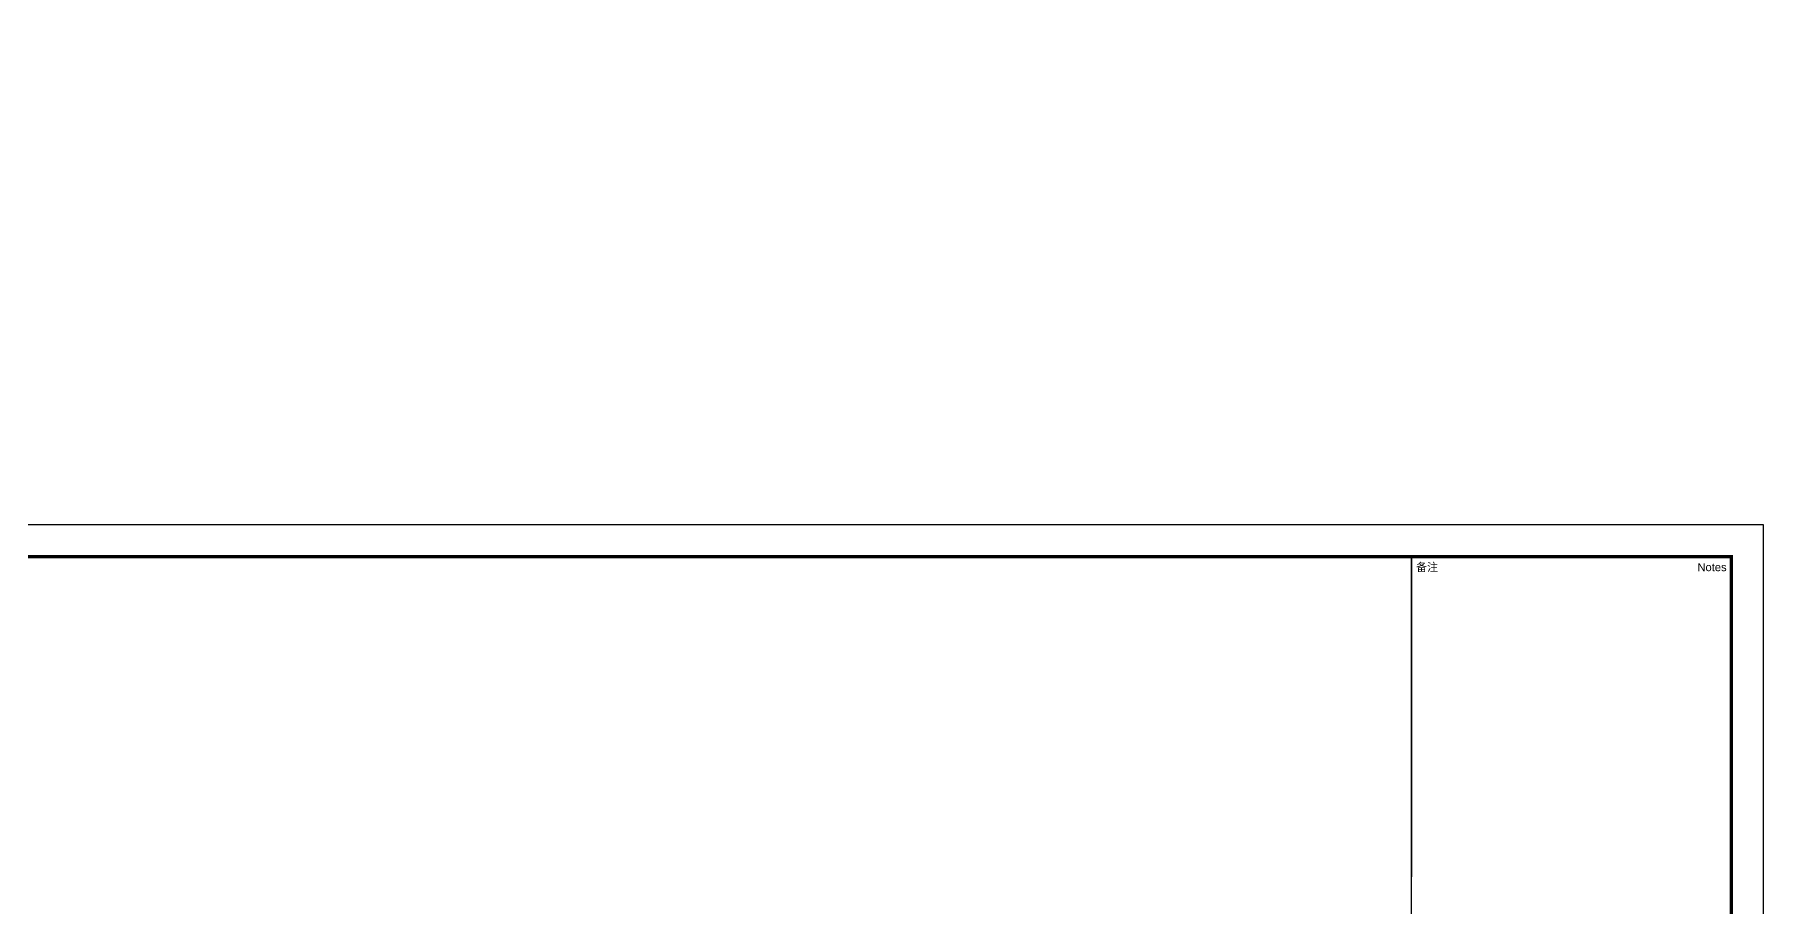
# Model space of a CAD drawing. Extents: x -621157 to 1764546, y -106808 to 741893.
# Drawn here: x 579293 to 633307, y 51748 to 79012 of the extents above; entities that cross this region are included whole.
import ezdxf
from ezdxf.enums import TextEntityAlignment as Align
from ezdxf.xclip import XClip

# ---------------------------------------------------------------- set-up
doc = ezdxf.new("R2010")
doc.units = 0
doc.header["$LTSCALE"] = 1000
doc.header["$MEASUREMENT"] = 0
doc.header["$XCLIPFRAME"] = 0
doc.linetypes.add('XREF-A-101-平面图_t3$0$DASH', pattern=[0.35, 0.25, -0.1])
doc.linetypes.add('XREF-A-101-平面图_t3$0$DOTE', pattern=[2.42, 2, -0.2, 0.02, -0.2])
for name, color, linetype in [('0-底图', 7, 'Continuous'), ('XREF-A-101-平面图_t3$0$A-DOTE', 8, 'Continuous'), ('XREF-A-101-平面图_t3$0$A-GROUND', 8, 'Continuous'), ('XREF-A-101-平面图_t3$0$AXIS', 8, 'Continuous')]:
    doc.layers.add(name, color=color, linetype=linetype)
doc.styles.add('A0-Verital$0$TK_Arial', font='arial.ttf')
doc.styles.add('A0-Verital$0$TK_宋体', font='STZHONGS.TTF')
doc.styles.add('XREF-A-101-平面图_t3$0$A-DIM_T3', font='SIMPLEX', dxfattribs={"width": 0.705882, "bigfont": 'GBCBIG'})
doc.dimstyles.new('XREF-A-101-平面图_t3$0$A-DIM-100', dxfattribs={"dimscale": 100, "dimtxt": 2.55, "dimasz": 1, "dimexe": 2.5, "dimexo": 3, "dimgap": 1, "dimtad": 1, "dimdec": 0, "dimzin": 0, "dimdsep": 46, "dimtxsty": 'XREF-A-101-平面图_t3$0$A-DIM_T3', "dimblk": 'XREF-A-101-平面图_t3$0$_ArchTick', "dimcen": 0.09, "dimclrt": 7, "dimazin": 2, "dimtfac": 1, "dimtdec": 0, "dimtix": 1, "dimtmove": 2, "dimatfit": 3, "dimfxl": 0, "dimtolj": 1, "dimtzin": 0, "dimarcsym": 0})

# ---------------------------------------------------------------- blocks, each defined once
blk = doc.blocks.new('A0-Verital')
blk.add_line((107900, 83100), (107900, 73100))
blk.add_lwpolyline([(118900, 84100), (0, 84100), (0, 0), (118900, 0)], close=True)
at = {"const_width": 100}
blk.add_lwpolyline([(2500, 83100), (117900, 83100), (117900, 1000), (2500, 1000)], close=True, dxfattribs=at)
at = {"const_width": 50}
blk.add_lwpolyline([(107900, 83100), (107900, 1000)], dxfattribs=at)
at = {"style": 'A0-Verital$0$TK_宋体'}
blk.add_text('备注', height=250, dxfattribs=at).set_placement((108050, 82650))
at = {"style": 'A0-Verital$0$TK_Arial'}
blk.add_text('Notes', height=250, dxfattribs=at).set_placement((117750, 82650), align=Align.RIGHT)
blk = doc.blocks.new('XREF-A-101-平面图_t3$0$_ArchTick')
at = {"color": 0, "linetype": 'ByBlock', "const_width": 0.4}
blk.add_lwpolyline([(-0.5, -0.5), (0.5, 0.5)], dxfattribs=at)
blk = doc.blocks.new('*D25473')
at = {"layer": 'Defpoints', "color": 0}
for p in [(69800, 40300), (73100, 40300), (69800, -300)]:
    blk.add_point(p, dxfattribs=at)
at = {"layer": 'XREF-A-101-平面图_t3$0$AXIS', "color": 0, "lineweight": -2}
for p, q in [((70100, 40300), (73350, 40300)), ((73100, -300), (73100, 40300)), ((70100, -300), (73350, -300))]:
    blk.add_line(p, q, dxfattribs=at)
at = {"layer": 'XREF-A-101-平面图_t3$0$AXIS', "color": 0, "linetype": 'ByBlock', "lineweight": -2, "xscale": 100, "yscale": 100, "zscale": 100}
for p, rotation in [((73100, 40300), 90), ((73100, -300), 270)]:
    blk.add_blockref('XREF-A-101-平面图_t3$0$_ArchTick', p, dxfattribs=dict(at, rotation=rotation))
at = {"layer": 'XREF-A-101-平面图_t3$0$AXIS', "color": 7, "insert": (72873, 20000), "char_height": 255, "attachment_point": 5, "rotation": 90, "style": 'XREF-A-101-平面图_t3$0$A-DIM_T3'}
blk.add_mtext('\\A1;40600', dxfattribs=at)
blk = doc.blocks.new('XREF-A-101-平面图_t3$0$轴网(3)')
at = {"layer": 'XREF-A-101-平面图_t3$0$A-DOTE', "linetype": 'XREF-A-101-平面图_t3$0$DOTE'}
for p, q in [((38340, -3300), (38340, 43300)), ((47500, -3300), (47500, 43300)), ((57000, -3300), (57000, 43300)), ((66500, -3300), (66500, 43300))]:
    blk.add_line(p, q, dxfattribs=at)
at = {"layer": 'XREF-A-101-平面图_t3$0$AXIS'}
dim = blk.add_aligned_dim(p1=(69800, -300), p2=(69800, 40300), distance=-3300, dimstyle='XREF-A-101-平面图_t3$0$A-DIM-100', dxfattribs=at)
dim.commit()
dim.dimension.update_dxf_attribs({"geometry": '*D25473', "text_midpoint": (72872.5, 20000)})
blk = doc.blocks.new('XREF-A-101-平面图_t3')
at = {"layer": 'XREF-A-101-平面图_t3$0$A-GROUND', "linetype": 'XREF-A-101-平面图_t3$0$DASH'}
blk.add_lwpolyline([(238240, 239200), (238240, 200400)], dxfattribs=at)
at = {"layer": 'XREF-A-101-平面图_t3$0$A-DOTE'}
blk.add_blockref('XREF-A-101-平面图_t3$0$轴网(3)', (200000, 200000), dxfattribs=at)

msp = doc.modelspace()

# ---------------------------------------------------------------- block references
msp.add_blockref('A0-Verital', (514407, -20399))
at = {"layer": '0-底图'}
ref = msp.add_blockref('XREF-A-101-平面图_t3', (341069, -136665), dxfattribs=at)
XClip(ref).set_block_clipping_path([(188448.3743934482, 226470.899785926), (279528.158095957, 250755.7925836878)])

doc.saveas('drawing.dxf')
